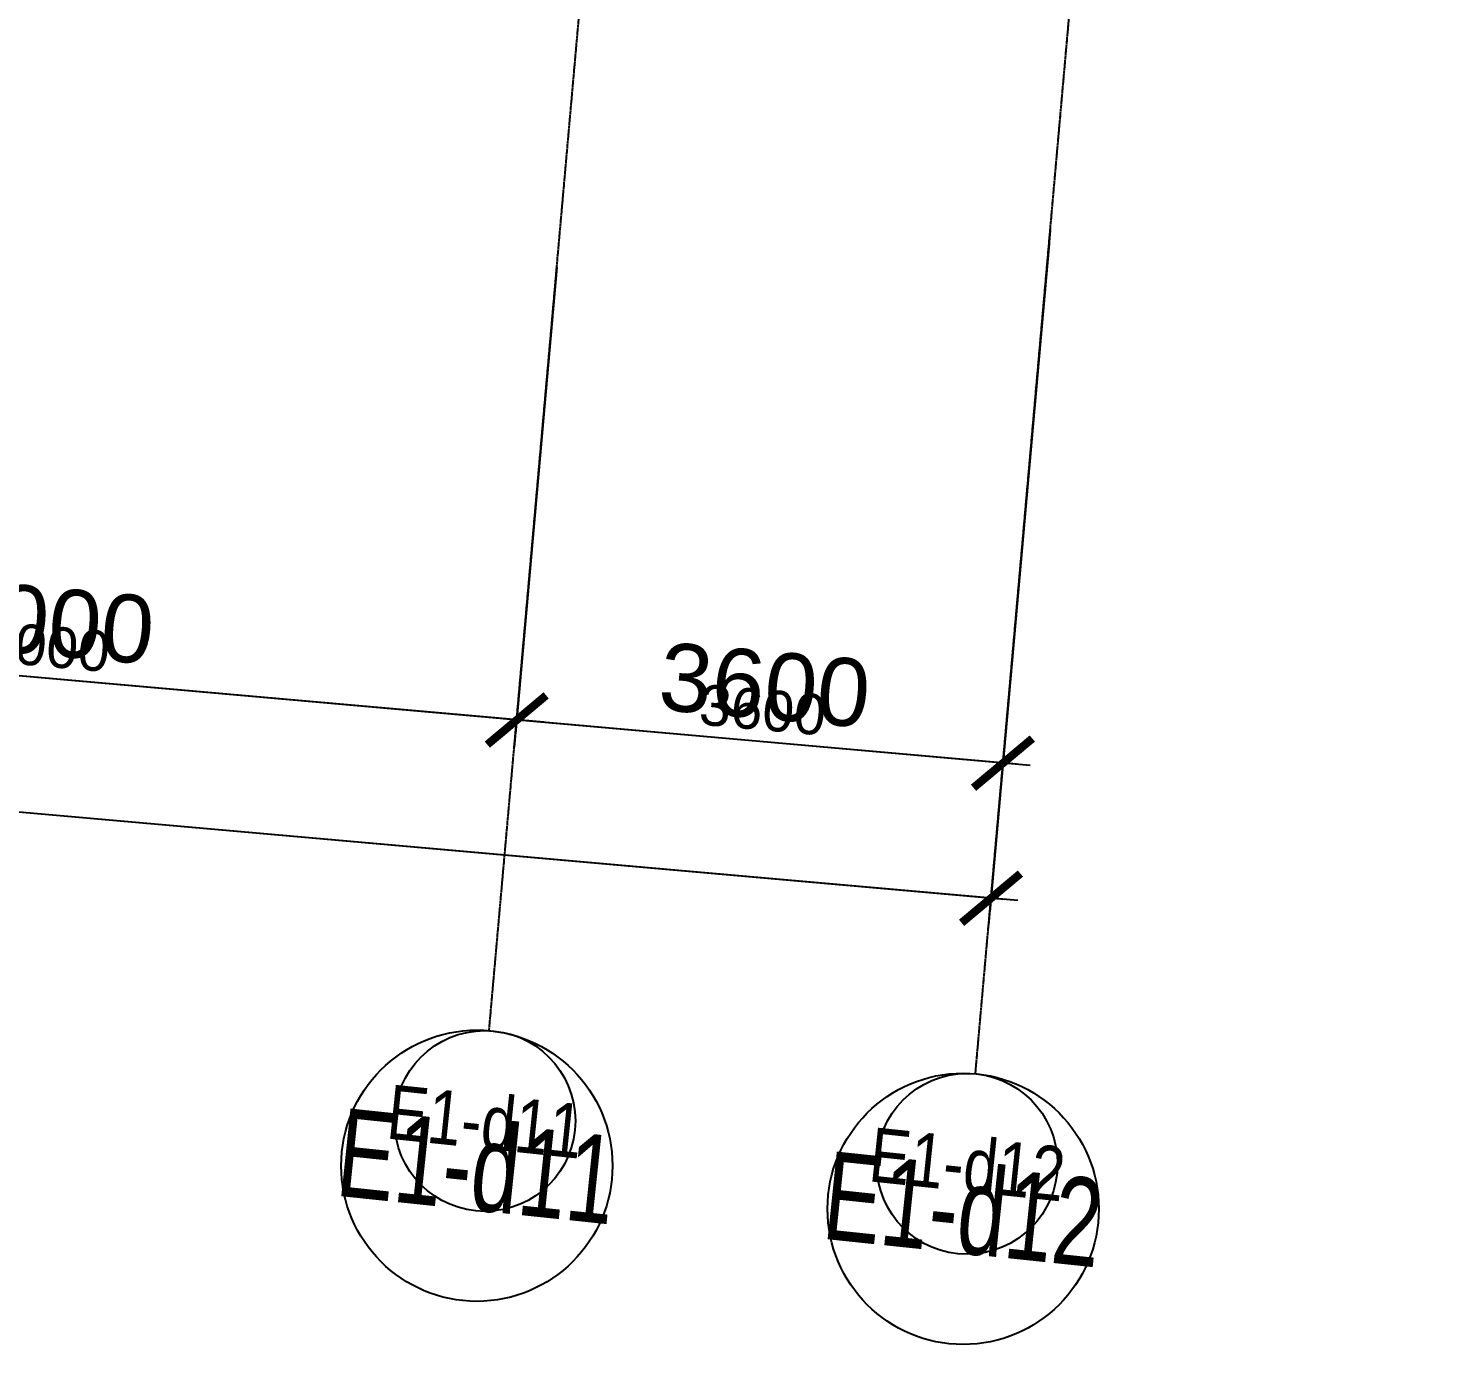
# Model space of a CAD drawing. Header units: millimetres. Extents: x -174040 to 151923, y -227569 to 142020.
# Drawn here: x -4243 to 6279, y -11864 to -2160 of the extents above; entities that cross this region are included whole.
import ezdxf
from ezdxf.enums import TextEntityAlignment as Align

# ---------------------------------------------------------------- set-up
doc = ezdxf.new("R2010")
doc.units = ezdxf.units.MM
doc.header["$LTSCALE"] = 5
doc.linetypes.add('E-RG-1F$0$$0$DOTE', pattern=[2.42, 2, -0.2, 0.02, -0.2])
for name, color, linetype in [('A—文字索引', 40, 'Continuous'), ('A—轴线、尺寸', 1, 'Continuous'), ('轴线100', 1, 'Continuous')]:
    doc.layers.add(name, color=color, linetype=linetype)
doc.styles.add('ARIAL', font='arial.ttf')
doc.dimstyles.new('200', dxfattribs={"dimscale": 200, "dimtxt": 2.5, "dimasz": 2, "dimexe": 1, "dimexo": 1, "dimgap": 0.8, "dimtad": 1, "dimdec": 0, "dimdsep": 46, "dimtxsty": 'ARIAL', "dimblk1": 'ARCHTICK', "dimblk2": 'ARCHTICK', "dimsah": 1, "dimcen": -0.9, "dimdle": 1, "dimclrd": 256, "dimclre": 256, "dimclrt": 40, "dimaunit": 1, "dimadec": 0, "dimazin": 0, "dimtfac": 0.35, "dimtdec": 0, "dimtix": 1, "dimtmove": 2, "dimatfit": 3, "dimldrblk": 'ARCHTICK', "dimfxl": 0, "dimtvp": 0.8, "dimtolj": 1, "dimtzin": 0, "dimarcsym": 0})
doc.dimstyles.new('副本 100', dxfattribs={"dimscale": 100, "dimtxt": 2.5, "dimasz": 2, "dimexe": 1, "dimexo": 1, "dimgap": 0.8, "dimtad": 1, "dimdec": 0, "dimdsep": 46, "dimtxsty": 'ARIAL', "dimblk1": 'ARCHTICK', "dimblk2": 'ARCHTICK', "dimsah": 1, "dimcen": -0.9, "dimdle": 1, "dimclrd": 256, "dimclre": 256, "dimclrt": 40, "dimaunit": 1, "dimadec": 0, "dimazin": 0, "dimtfac": 0.35, "dimtdec": 0, "dimtix": 1, "dimtmove": 2, "dimatfit": 3, "dimldrblk": 'ARCHTICK', "dimfxl": 0, "dimtvp": 0.8, "dimtolj": 1, "dimtzin": 0, "dimarcsym": 0})

# ---------------------------------------------------------------- blocks, each defined once
blk = doc.blocks.new('_ArchTick')
at = {"color": 0, "linetype": 'ByBlock', "const_width": 0.15}
blk.add_lwpolyline([(-0.5, -0.5), (0.5, 0.5)], dxfattribs=at)
blk = doc.blocks.new('*D237')
at = {"layer": 'A—轴线、尺寸', "linetype": 'ByBlock', "lineweight": -2}
for p, q in [((-356, -4022), (-661, -7458)), ((3229, -4340), (2925, -7776)), ((3142, -7594), (-843, -7241))]:
    blk.add_line(p, q, dxfattribs=at)
at = {"layer": 'Defpoints', "color": 0, "linetype": 'ByBlock'}
for p in [(-339, -3823), (3247, -4141), (-643, -7259)]:
    blk.add_point(p, dxfattribs=at)
at = {"layer": 'A—轴线、尺寸', "linetype": 'ByBlock', "lineweight": -2, "xscale": 400, "yscale": 400, "zscale": 400}
for p, rotation in [((-643, -7259), 174.9322288641356), ((2942, -7577), 354.9322288641357)]:
    blk.add_blockref('_ArchTick', p, dxfattribs=dict(at, rotation=rotation))
at = {"layer": 'A—轴线、尺寸', "color": 40, "linetype": 'ByBlock', "insert": (1186, -7004), "char_height": 500, "attachment_point": 5, "rotation": 354.9322, "style": 'ARIAL'}
blk.add_mtext('\\A1;3600', dxfattribs=at)
blk = doc.blocks.new('*D238')
at = {"layer": 'A—轴线、尺寸', "linetype": 'ByBlock', "lineweight": -2}
for p, q in [((-7329, -3404), (-7634, -6840)), ((-356, -4022), (-661, -7458)), ((-444, -7276), (-7815, -6623))]:
    blk.add_line(p, q, dxfattribs=at)
at = {"layer": 'Defpoints', "color": 0, "linetype": 'ByBlock'}
for p in [(-7312, -3205), (-339, -3823), (-7616, -6640)]:
    blk.add_point(p, dxfattribs=at)
at = {"layer": 'A—轴线、尺寸', "linetype": 'ByBlock', "lineweight": -2, "xscale": 400, "yscale": 400, "zscale": 400}
for p, rotation in [((-7616, -6640), 174.9322288641356), ((-643, -7259), 354.9322288641357)]:
    blk.add_blockref('_ArchTick', p, dxfattribs=dict(at, rotation=rotation))
at = {"layer": 'A—轴线、尺寸', "color": 40, "linetype": 'ByBlock', "insert": (-4093, -6536), "char_height": 500, "attachment_point": 5, "rotation": 354.9322, "style": 'ARIAL'}
blk.add_mtext('\\A1;7000', dxfattribs=at)
blk = doc.blocks.new('*D249')
at = {"layer": 'A—轴线、尺寸', "linetype": 'ByBlock', "lineweight": -2}
for p, q in [((-68536, 2621), (-68982, -2403)), ((3053, -8591), (-69163, -2186)), ((3282, -3748), (2836, -8772))]:
    blk.add_line(p, q, dxfattribs=at)
at = {"layer": 'Defpoints', "color": 0, "linetype": 'ByBlock'}
for p in [(-68519, 2821), (-68964, -2204), (3300, -3548)]:
    blk.add_point(p, dxfattribs=at)
at = {"layer": 'A—轴线、尺寸', "linetype": 'ByBlock', "lineweight": -2, "xscale": 400, "yscale": 400, "zscale": 400}
for p, rotation in [((-68964, -2204), 174.9322288641356), ((2854, -8573), 354.9322288641357)]:
    blk.add_blockref('_ArchTick', p, dxfattribs=dict(at, rotation=rotation))
at = {"layer": 'A—轴线、尺寸', "color": 40, "linetype": 'ByBlock', "insert": (-33018, -4975), "char_height": 500, "attachment_point": 5, "rotation": 354.9322, "style": 'ARIAL'}
blk.add_mtext('\\A1;72100', dxfattribs=at)
blk = doc.blocks.new('*D508')
at = {"layer": 'Defpoints', "color": 0, "linetype": 'ByBlock'}
for p in [(-120856, -3303), (-117270, -3621), (-121161, -6739)]:
    blk.add_point(p, dxfattribs=at)
at = {"layer": '轴线100', "linetype": 'ByBlock', "lineweight": -2}
for p, q in [((-120865, -3402), (-121170, -6838)), ((-117279, -3720), (-117584, -7156)), ((-117475, -7065), (-121260, -6730))]:
    blk.add_line(p, q, dxfattribs=at)
at = {"layer": '轴线100', "linetype": 'ByBlock', "lineweight": -2, "xscale": 200, "yscale": 200, "zscale": 200}
for p, rotation in [((-121161, -6739), 174.9322288766972), ((-117575, -7057), 354.9322288766971)]:
    blk.add_blockref('_ArchTick', p, dxfattribs=dict(at, rotation=rotation))
at = {"layer": '轴线100', "color": 40, "linetype": 'ByBlock', "insert": (-119347, -6665), "char_height": 300, "attachment_point": 5, "rotation": 354.9322, "style": 'ARIAL'}
blk.add_mtext('\\A1;3600', dxfattribs=at)
blk = doc.blocks.new('*D509')
at = {"layer": 'Defpoints', "color": 0, "linetype": 'ByBlock'}
for p in [(-127829, -2684), (-120856, -3303), (-128134, -6120)]:
    blk.add_point(p, dxfattribs=at)
at = {"layer": '轴线100', "linetype": 'ByBlock', "lineweight": -2}
for p, q in [((-127838, -2784), (-128142, -6220)), ((-120865, -3402), (-121170, -6838)), ((-121061, -6747), (-128233, -6111))]:
    blk.add_line(p, q, dxfattribs=at)
at = {"layer": '轴线100', "linetype": 'ByBlock', "lineweight": -2, "xscale": 200, "yscale": 200, "zscale": 200}
for p, rotation in [((-128134, -6120), 174.9322288766972), ((-121161, -6739), 354.9322288766971)]:
    blk.add_blockref('_ArchTick', p, dxfattribs=dict(at, rotation=rotation))
at = {"layer": '轴线100', "color": 40, "linetype": 'ByBlock', "insert": (-124627, -6197), "char_height": 300, "attachment_point": 5, "rotation": 354.9322, "style": 'ARIAL'}
blk.add_mtext('\\A1;7000', dxfattribs=at)
blk = doc.blocks.new('*D520')
at = {"layer": 'Defpoints', "color": 0, "linetype": 'ByBlock'}
for p in [(-189036, 3341), (-189481, -1684), (-117218, -3028)]:
    blk.add_point(p, dxfattribs=at)
at = {"layer": '轴线100', "linetype": 'ByBlock', "lineweight": -2}
for p, q in [((-189045, 3241), (-189490, -1783)), ((-117564, -8062), (-189581, -1675)), ((-117227, -3128), (-117672, -8152))]:
    blk.add_line(p, q, dxfattribs=at)
at = {"layer": '轴线100', "linetype": 'ByBlock', "lineweight": -2, "xscale": 200, "yscale": 200, "zscale": 200}
for p, rotation in [((-189481, -1684), 174.9322288766972), ((-117663, -8053), 354.9322288766971)]:
    blk.add_blockref('_ArchTick', p, dxfattribs=dict(at, rotation=rotation))
at = {"layer": '轴线100', "color": 40, "linetype": 'ByBlock', "insert": (-153552, -4636), "char_height": 300, "attachment_point": 5, "rotation": 354.9322, "style": 'ARIAL'}
blk.add_mtext('\\A1;72100', dxfattribs=at)
blk = doc.blocks.new('A$C1C9D1350')
at = {"layer": '轴线100', "linetype": 'E-RG-1F$0$$0$DOTE'}
for p, q in [((-121364.1, -9029.6), (-117824.5, 30891.8)), ((-117778.1, -9347.6), (-114238.5, 30573.8))]:
    blk.add_line(p, q, dxfattribs=at)
at = {"layer": '轴线100', "linetype": 'ByBlock'}
for centre in [(-121394.9, -9694.9), (-117839.7, -10011.4)]:
    blk.add_circle(centre, 666.7, dxfattribs=at)
at = {"layer": '轴线100', "color": 40, "style": 'ARIAL', "width": 0.8}
for s, p in [('E1-d11', (-121392.4, -9699.3)), ('E1-d12', (-117837.2, -10015))]:
    blk.add_text(s, height=400, rotation=354, dxfattribs=at).set_placement(p, align=Align.MIDDLE_CENTER)
at = {"layer": '轴线100', "linetype": 'ByBlock'}
for base, p1, p2, picture, middle in [((-189481.5, -1683.8), (-117217.7, -3028.1), (-189035.9, 3340.7), '*D520', (-153551.8, -4636)), ((-128133.6, -6120.3), (-120856.1, -3302.8), (-127828.9, -2684.5), '*D509', (-124626.6, -6197.2)), ((-121160.8, -6738.6), (-117270.2, -3620.8), (-120856.1, -3302.8), '*D508', (-119347.3, -6665.3))]:
    dim = blk.add_linear_dim(base=base, p1=p1, p2=p2, angle=354.93223, dimstyle='副本 100', override={"dimtxt": 3}, dxfattribs=at)
    dim.commit()
    dim.dimension.update_dxf_attribs({"geometry": picture, "text_midpoint": middle})

msp = doc.modelspace()

# ---------------------------------------------------------------- linework, layer by layer
at = {"layer": 'A—轴线、尺寸', "linetype": 'E-RG-1F$0$$0$DOTE'}
for p, q in [((-846.7, -9549.8), (0, 0.1)), ((2739.2, -9867.8), (3585.9, -317.9))]:
    msp.add_line(p, q, dxfattribs=at)
at = {"layer": 'A—轴线、尺寸', "linetype": 'ByBlock'}
for centre in [(-937.2, -10545.7), (2648.7, -10863.7)]:
    msp.add_circle(centre, 1000, dxfattribs=at)

# ---------------------------------------------------------------- block references
at = {"layer": '轴线100'}
msp.add_blockref('A$C1C9D1350', (120517.4, -520.6), dxfattribs=at)

# ---------------------------------------------------------------- texts
at = {"layer": 'A—文字索引', "style": 'ARIAL', "width": 0.7}
for s, p in [('E1-d11', (-935.4, -10549.1)), ('E1-d12', (2650.6, -10866.4))]:
    msp.add_text(s, height=650, rotation=354, dxfattribs=at).set_placement(p, align=Align.MIDDLE_CENTER)

# ---------------------------------------------------------------- dimensions: what is measured, and where the dimension line sits
at = {"layer": 'A—轴线、尺寸', "linetype": 'ByBlock'}
for base, p1, p2, picture, middle in [((-68964.1, -2204), (3299.6, -3548.3), (-68518.6, 2820.6), '*D249', (-33018.4, -4974.8)), ((-7616.3, -6640.4), (-338.8, -3823), (-7311.6, -3204.6), '*D238', (-4093.2, -6535.9)), ((-643.5, -7258.8), (3247.1, -4141), (-338.8, -3823), '*D237', (1186.2, -7003.9))]:
    dim = msp.add_linear_dim(base=base, p1=p1, p2=p2, angle=354.93223, dimstyle='200', dxfattribs=at)
    dim.commit()
    dim.dimension.update_dxf_attribs({"geometry": picture, "text_midpoint": middle})

doc.saveas('drawing.dxf')
